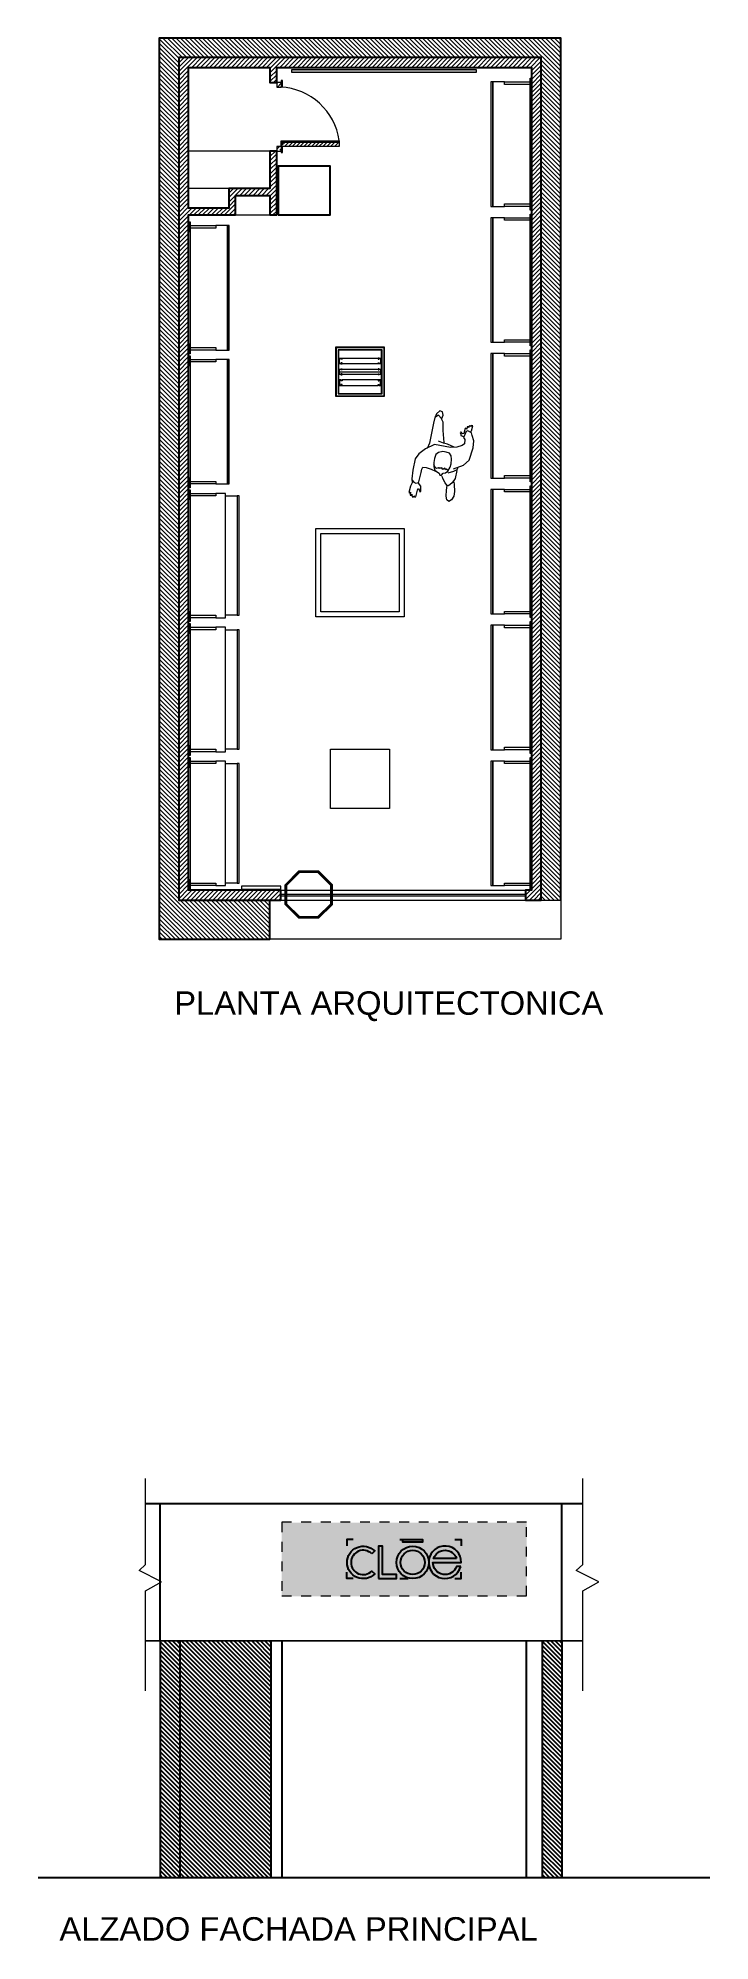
# Model space of a CAD drawing. Header units: metres. Extents: x 2682.6 to 2689.5, y 1503.5 to 1522.9.
import ezdxf
from ezdxf.enums import TextEntityAlignment as Align

# ---------------------------------------------------------------- set-up
doc = ezdxf.new("R2010")
doc.units = ezdxf.units.M
for name, pattern in [('31 - CLOE - Paseo Qro - Planta Arquitectónica$0$HIDDEN', [0.375, 0.25, -0.125]), ('CLOE Aeropuerto CDMX REFERENCIA$0$HIDDEN2', [0.1875, 0.125, -0.0625]), ('HIDDEN2', [4.7625, 3.175, -1.5875]), ('MID PA rev D fase final r2$0$160523 Planta Base 1er y 2do Nivel Edificio de Dormitorios$0$HIDDEN', [9.525, 6.35, -3.175])]:
    doc.linetypes.add(name, pattern=pattern)
doc.layers.get('Defpoints').update_dxf_attribs({"lineweight": 0})
for name, color, linetype in [('A-WALL', 6, 'Continuous'), ('CLOE SATELITE REFERENCIA$0$TEXTO-100', 2, 'Continuous'), ('Hatch Muro', 253, 'Continuous'), ('Muros Block', 30, 'Continuous'), ('Muros Tablaroca', 5, 'Continuous')]:
    doc.layers.add(name, color=color, linetype=linetype)
for name, color, linetype, lineweight in [('CLOE Aeropuerto CDMX REFERENCIA$0$MOBILIARIO', 35, 'Continuous', 9), ('CLOE SATELITE REFERENCIA$0$MOBILIARIO', 35, 'Continuous', 9), ('MOBILIARIO', 35, 'Continuous', 9), ('utileria', 253, 'Continuous', 0)]:
    doc.layers.add(name, color=color, linetype=linetype, lineweight=lineweight)
doc.styles.add('CLOE SATELITE REFERENCIA$0$SWIS', font='swissel.ttf')
pattern_1 = [(135, (460.386668, -51.794628), (-0.0224506403, -0.0224506403), [])]

# ---------------------------------------------------------------- blocks, each defined once
blk = doc.blocks.new('CLOE Aeropuerto CDMX REFERENCIA$0$jddf')
at = {"layer": 'CLOE Aeropuerto CDMX REFERENCIA$0$MOBILIARIO', "linetype": 'Continuous'}
for p, q in [((-3.205, 33.85, 0), (-3.246, 33.892, 0)), ((-2.331, 33.881), (-2.342, 33.892)), ((-3.239, 33.831, 0), (-3.26, 33.852, 0)), ((-3.206, 33.786, 0), (-3.146, 33.726, 0)), ((-3.206, 33.733, 0), (-3.146, 33.673, 0)), ((-3.206, 33.68, 0), (-3.146, 33.62, 0)), ((-3.199, 33.832, 0), (-3.146, 33.779, 0)), ((-3.146, 33.832, 0), (-3.146, 33.832, 0)), ((-2.335, 33.832), (-2.387, 33.884)), ((-3.206, 33.627, 0), (-3.146, 33.567, 0)), ((-3.206, 33.574, 0), (-3.146, 33.514, 0)), ((-3.206, 33.521, 0), (-3.146, 33.461, 0)), ((-3.206, 33.468, 0), (-3.146, 33.408, 0)), ((-3.206, 33.415, 0), (-3.146, 33.355, 0)), ((-3.206, 33.362, 0), (-3.146, 33.302, 0)), ((-3.206, 33.31, 0), (-3.146, 33.25, 0)), ((-3.206, 33.257, 0), (-3.146, 33.197, 0)), ((-3.206, 33.204, 0), (-3.146, 33.144, 0)), ((-3.206, 33.151, 0), (-3.146, 33.091, 0)), ((-3.206, 33.098, 0), (-3.146, 33.038, 0)), ((-3.206, 33.045, 0), (-3.193, 33.032, 0))]:
    blk.add_line(p, q, dxfattribs=at)
at = {"layer": 'CLOE Aeropuerto CDMX REFERENCIA$0$MOBILIARIO'}
for p, q in [((-2.323, 33.832), (-2.323, 33.892)), ((-3.288, 33.832), (-3.288, 33.813)), ((-3.127, 33.832), (-3.288, 33.832)), ((-3.288, 33.813), (-3.206, 33.813)), ((-3.206, 33.032, 0), (-3.206, 33.832, 0)), ((-3.206, 33.832, 0), (-3.127, 33.832, 0)), ((-3.18, 33.813), (-3.146, 33.813)), ((-3.146, 33.832, 0), (-3.146, 33.032, 0)), ((-3.127, 33.832, 0), (-3.127, 33.032, 0)), ((-2.389, 33.813), (-2.295, 33.813)), ((-2.295, 33.832), (-2.388, 33.832)), ((-2.295, 33.813), (-2.295, 33.832)), ((-3.127, 33.032, 0), (-3.206, 33.032, 0))]:
    blk.add_line(p, q, dxfattribs=at)
for points in [[(-3.206, 33.832), (-3.206, 33.892), (-3.27, 33.892), (-3.27, 33.832)], [(-2.323, 33.832), (-2.323, 33.892), (-2.387, 33.892), (-2.387, 33.832)]]:
    blk.add_lwpolyline(points, dxfattribs=at)
blk.add_arc((-3.243, 33.881, 0), 0.857, 277.8107, 357.2349, dxfattribs=at)
blk = doc.blocks.new('CLOE SATELITE REFERENCIA$0$personasp2')
for points in [[(-0.009, 0.186), (-0.036, 0.3), (-0.051, 0.379), (-0.074, 0.412), (-0.106, 0.436), (-0.138, 0.408), (-0.142, 0.353), (-0.145, 0.221), (-0.149, 0.156), (-0.161, 0.103)], [(-0.07, 0.41), (-0.062, 0.446), (-0.072, 0.474), (-0.1, 0.482), (-0.128, 0.448), (-0.134, 0.412)], [(0.223, 0.325), (0.233, 0.34), (0.237, 0.387), (0.223, 0.391), (0.218, 0.378), (0.21, 0.385), (0.203, 0.379), (0.201, 0.368), (0.195, 0.374), (0.185, 0.372), (0.185, 0.347), (0.176, 0.357), (0.168, 0.351), (0.163, 0.302), (0.15, 0.296), (0.144, 0.308), (0.131, 0.311), (0.129, 0.302), (0.136, 0.292), (0.138, 0.277), (0.167, 0.274)], [(0.119, -0.05), (0.21, 0.001), (0.257, 0.056), (0.276, 0.181), (0.272, 0.247), (0.246, 0.296), (0.237, 0.321), (0.199, 0.332), (0.184, 0.326), (0.168, 0.264), (0.182, 0.245), (0.187, 0.205), (0.167, 0.185), (0.119, 0.162), (0.057, 0.149), (-0.098, 0.152), (-0.178, 0.096), (-0.234, 0.037), (-0.261, -0.014), (-0.266, -0.126), (-0.261, -0.211), (-0.253, -0.247), (-0.263, -0.281), (-0.27, -0.344), (-0.261, -0.347), (-0.253, -0.34), (-0.251, -0.368), (-0.238, -0.366), (-0.238, -0.357), (-0.231, -0.383), (-0.221, -0.383), (-0.215, -0.368), (-0.208, -0.379), (-0.195, -0.376), (-0.189, -0.298), (-0.183, -0.296), (-0.172, -0.309), (-0.164, -0.326), (-0.157, -0.315), (-0.161, -0.296), (-0.164, -0.268), (-0.191, -0.243), (-0.189, -0.202), (-0.183, -0.137), (-0.181, -0.103), (-0.174, -0.082), (-0.142, -0.079), (-0.093, -0.09), (-0.049, -0.101)], [(0.093, 0.156), (0.025, 0.175), (-0.015, 0.179), (-0.066, 0.19)], [(0.072, -0.075), (0.055, -0.062), (0.049, -0.071), (0.038, -0.058), (0.021, -0.073), (0.006, -0.058), (-0.004, -0.069), (-0.011, -0.06), (-0.017, -0.069), (-0.028, -0.065), (-0.041, -0.075), (-0.057, -0.063), (-0.072, -0.044)], [(0.155, -0.063), (0.151, -0.141), (0.129, -0.186), (0.1, -0.221), (0.083, -0.215), (0.063, -0.198), (0.038, -0.164), (0.023, -0.143)], [(0.074, -0.096), (0.127, -0.071), (0.157, -0.052), (0.161, -0.039), (0.15, -0.042)], [(0.144, -0.173), (0.15, -0.2), (0.163, -0.264), (0.165, -0.311), (0.15, -0.349), (0.125, -0.37), (0.106, -0.357), (0.093, -0.323), (0.085, -0.266), (0.085, -0.219)], [(-0.257, -0.224), (-0.238, -0.239), (-0.217, -0.245), (-0.193, -0.236)]]:
    blk.add_lwpolyline(points)
blk.add_lwpolyline([(0.012, -0.133), (0.027, -0.109), (0.049, -0.103), (0.071, -0.082), (0.085, -0.039), (0.091, -0.007), (0.085, 0.037), (0.078, 0.069), (0.057, 0.092), (0.023, 0.097), (-0.009, 0.097), (-0.047, 0.082), (-0.07, 0.058), (-0.077, 0.018), (-0.077, -0.02), (-0.072, -0.06), (-0.057, -0.094), (-0.028, -0.109), (-0.01, -0.113), (0, -0.132)], close=True)
blk = doc.blocks.new('ESPACIO')
at = {"color": 1}
for points in [[(-0.601, 0.232), (-0.675, 0.232), (-0.675, 0.154)], [(-0.05, 0.232), (0.05, 0.232)], [(0.601, 0.232), (0.675, 0.232), (0.675, 0.154)], [(-0.601, -0.232), (-0.675, -0.232), (-0.675, -0.154)], [(0.601, -0.232), (0.675, -0.232), (0.675, -0.154)], [(-0.05, -0.232), (0.05, -0.232)]]:
    blk.add_lwpolyline(points, dxfattribs=at)
blk = doc.blocks.new('A$C130E62D1')
at = {"layer": 'Hatch Muro', "true_color": 0xffffff}
h = blk.add_hatch(color=7, dxfattribs=at)
h.dxf.hatch_style = 1
h.paths.add_polyline_path([(0.268, 0.268), (0.299, 0.299, 2.414214), (0.299, 0.051), (0.268, 0.082, -2.414214)])
h.paths.add_polyline_path([(0.385, 0.35), (0.341, 0.35), (0.341, 0), (0.535, 0), (0.535, 0.044), (0.385, 0.044)])
h.paths.add_polyline_path([(0.815, 0.393), (0.815, 0.424), (0.605, 0.424), (0.605, 0.393)])
h.paths.add_polyline_path([(0.535, 0.175, 1), (0.885, 0.175, 1)])
h.paths.add_polyline_path([(0.841, 0.175, -1), (0.579, 0.175, -1)], flags=16)
h.paths.add_polyline_path([(1.229, 0.131), (1.184, 0.131, -0.843039), (0.929, 0.175), (1.235, 0.175, 15.809221)])
h.paths.add_polyline_path([(1.184, 0.219), (0.936, 0.219, -0.707107)], flags=16)
blk.add_lwpolyline([(0.605, 0.424), (0.815, 0.424), (0.815, 0.393), (0.605, 0.393)], close=True)
at = {"flags": 128}
for points in [[(0.268, 0.268, 2.414214), (0.268, 0.082), (0.299, 0.051, -2.414214), (0.299, 0.299)], [(1.229, 0.131), (1.184, 0.131, -0.843039), (0.929, 0.175), (1.235, 0.175, 15.809221)], [(1.184, 0.219), (0.936, 0.219, -0.707107)]]:
    blk.add_lwpolyline(points, format="xyb", close=True, dxfattribs=at)
blk.add_lwpolyline([(0.341, 0), (0.535, 0), (0.535, 0.044), (0.385, 0.044), (0.385, 0.35), (0.341, 0.35)], close=True, dxfattribs=at)
for radius in [0.175, 0.131]:
    blk.add_circle((0.71, 0.175), radius)
at = {"color": 1, "xscale": 0.9147599999999999, "yscale": 0.9147599999999999, "zscale": 0.9147599999999999}
blk.add_blockref('ESPACIO', (0.617, 0.212), dxfattribs=at)

msp = doc.modelspace()

# ---------------------------------------------------------------- hatches: boundary and pattern name
at = {"layer": 'A-WALL', "linetype": '31 - CLOE - Paseo Qro - Planta Arquitectónica$0$HIDDEN', "true_color": 0x000000, "transparency": 33554495}
h = msp.add_hatch(color=18, dxfattribs=at)
h.dxf.hatch_style = 1
h.paths.add_polyline_path([(2687.582, 1507.775), (2685.082, 1507.775), (2685.082, 1507.025), (2687.582, 1507.025)])
at = {"layer": 'A-WALL', "linetype": 'CLOE Aeropuerto CDMX REFERENCIA$0$HIDDEN2', "true_color": 0xf8991e}
h = msp.add_hatch(dxfattribs=at)
h.set_pattern_fill('ANSI31', color=30, scale=0.01, angle=90)
h.set_pattern_definition(pattern_1)
h.paths.add_polyline_path([(2684.972, 1506.573), (2683.842, 1506.573), (2683.842, 1504.153), (2684.972, 1504.153)])
h = msp.add_hatch(dxfattribs=at)
h.set_pattern_fill('ANSI31', color=30, scale=0.01, angle=90)
h.set_pattern_definition(pattern_1)
h.paths.add_polyline_path([(2687.742, 1504.153), (2687.942, 1504.153), (2687.942, 1506.573), (2687.742, 1506.573)])
at = {"layer": 'CLOE SATELITE REFERENCIA$0$MOBILIARIO', "lineweight": 5, "true_color": 0xf8991e}
h = msp.add_hatch(dxfattribs=at)
h.set_pattern_fill('ANSI31', color=30, scale=0.01, angle=90)
h.set_pattern_definition([(135, (450.05904, -17.48402), (-0.0224506403, -0.0224506403), [])])
h.paths.add_polyline_path([(2683.832, 1513.73), (2684.962, 1513.73), (2684.962, 1514.13), (2684.032, 1514.13), (2684.032, 1522.727), (2687.732, 1522.727), (2687.732, 1514.13), (2687.932, 1514.13), (2687.932, 1522.927), (2683.832, 1522.927)])
at = {"layer": 'CLOE SATELITE REFERENCIA$0$MOBILIARIO', "lineweight": 5}
h = msp.add_hatch(dxfattribs=at)
h.set_pattern_fill('ANSI31', color=5, scale=0.01)
h.set_pattern_definition([(45, (450.05904, -17.48402), (-0.0224506403, 0.0224506403), [])])
h.paths.add_polyline_path([(2684.032, 1514.13), (2685.072, 1514.13), (2685.072, 1514.23), (2684.132, 1514.23), (2684.132, 1521.121), (2684.612, 1521.121), (2684.612, 1521.321), (2684.962, 1521.321), (2684.962, 1521.121), (2685.032, 1521.121), (2685.032, 1521.391), (2685.032, 1521.774), (2684.962, 1521.774), (2684.962, 1521.391), (2684.542, 1521.391), (2684.542, 1521.191), (2684.132, 1521.191), (2684.132, 1522.627), (2684.962, 1522.627), (2684.962, 1522.474), (2685.032, 1522.474), (2685.032, 1522.627), (2687.632, 1522.627), (2687.632, 1514.23), (2687.572, 1514.23), (2687.572, 1514.13), (2687.732, 1514.13), (2687.732, 1522.727), (2684.032, 1522.727)])
h = msp.add_hatch(color=256, dxfattribs=at)
h.dxf.hatch_style = 1
h.paths.add_polyline_path([(2687.066, 1522.605), (2685.184, 1522.605), (2685.184, 1522.575), (2687.066, 1522.575)])

# ---------------------------------------------------------------- linework, layer by layer
at = {"layer": 'A-WALL'}
for p, q in [((2683.693, 1507.973), (2688.155, 1507.973)), ((2683.693, 1506.57), (2688.155, 1506.573)), ((2683.842, 1506.573), (2683.842, 1504.153)), ((2684.972, 1506.573), (2684.972, 1504.153)), ((2685.082, 1506.573), (2685.082, 1504.153)), ((2687.582, 1504.153), (2687.582, 1506.573)), ((2687.742, 1506.573), (2687.742, 1504.153)), ((2687.942, 1506.573), (2687.942, 1504.153)), ((2689.454, 1504.153), (2682.594, 1504.153))]:
    msp.add_line(p, q, dxfattribs=at)
at = {"layer": 'A-WALL', "color": 251, "linetype": 'HIDDEN2', "true_color": 0x636466}
for p, q in [((2683.842, 1506.57), (2683.842, 1507.973)), ((2687.942, 1506.573), (2687.942, 1507.973))]:
    msp.add_line(p, q, dxfattribs=at)
at = {"layer": 'A-WALL', "color": 9, "linetype": 'HIDDEN2', "true_color": 0xc7c8ca}
msp.add_line((2684.042, 1506.573), (2684.042, 1504.153), dxfattribs=at)
at = {"layer": 'A-WALL', "color": 6, "linetype": 'MID PA rev D fase final r2$0$160523 Planta Base 1er y 2do Nivel Edificio de Dormitorios$0$HIDDEN', "lineweight": 0, "ltscale": 0.01}
msp.add_lwpolyline([(2687.582, 1507.78), (2685.082, 1507.78), (2685.082, 1507.03), (2687.582, 1507.03)], close=True, dxfattribs=at)
at = {"layer": 'CLOE Aeropuerto CDMX REFERENCIA$0$MOBILIARIO', "lineweight": 13}
for p, q in [((2685.116, 1514.286), (2685.257, 1514.427)), ((2685.262, 1514.417), (2685.126, 1514.282)), ((2685.264, 1514.411), (2685.132, 1514.279)), ((2685.257, 1514.427), (2685.457, 1514.427)), ((2685.453, 1514.417), (2685.262, 1514.417)), ((2685.451, 1514.411), (2685.264, 1514.411)), ((2685.451, 1514.411), (2685.455, 1514.416)), ((2685.583, 1514.279), (2685.451, 1514.411)), ((2685.455, 1514.416), (2685.453, 1514.417)), ((2685.587, 1514.284), (2685.455, 1514.416)), ((2685.599, 1514.286), (2685.457, 1514.427)), ((2685.116, 1514.086), (2685.116, 1514.286)), ((2685.126, 1514.282), (2685.126, 1514.09)), ((2685.132, 1514.279), (2685.132, 1514.093)), ((2685.583, 1514.279), (2685.587, 1514.284)), ((2685.583, 1514.093), (2685.583, 1514.279)), ((2685.583, 1514.279), (2685.589, 1514.279)), ((2685.589, 1514.282), (2685.587, 1514.284)), ((2685.589, 1514.279), (2685.589, 1514.282)), ((2685.589, 1514.093), (2685.589, 1514.279)), ((2685.599, 1514.086), (2685.599, 1514.286)), ((2685.257, 1513.945), (2685.116, 1514.086)), ((2685.126, 1514.09), (2685.262, 1513.955)), ((2685.132, 1514.093), (2685.264, 1513.961)), ((2685.457, 1513.945), (2685.257, 1513.945)), ((2685.262, 1513.955), (2685.453, 1513.955)), ((2685.264, 1513.961), (2685.451, 1513.961)), ((2685.583, 1514.093), (2685.451, 1513.961)), ((2685.451, 1513.961), (2685.455, 1513.956)), ((2685.453, 1513.955), (2685.455, 1513.956)), ((2685.587, 1514.088), (2685.455, 1513.956)), ((2685.599, 1514.086), (2685.457, 1513.945)), ((2685.583, 1514.093), (2685.589, 1514.093)), ((2685.583, 1514.093), (2685.587, 1514.088)), ((2685.587, 1514.088), (2685.589, 1514.09)), ((2685.589, 1514.09), (2685.589, 1514.093))]:
    msp.add_line(p, q, dxfattribs=at)
at = {"layer": 'CLOE SATELITE REFERENCIA$0$MOBILIARIO', "lineweight": 5}
msp.add_line((2685.677, 1519.521), (2686.087, 1519.521), dxfattribs=at)
for points in [[(2687.236, 1521.209), (2687.236, 1522.479), (2687.217, 1522.479), (2687.217, 1521.209)], [(2687.617, 1522.479), (2687.617, 1522.453), (2687.356, 1522.453), (2687.356, 1522.479)], [(2687.617, 1521.234), (2687.617, 1521.209), (2687.356, 1521.209), (2687.356, 1521.234)], [(2684.147, 1520.987), (2684.147, 1521.013), (2684.408, 1521.013), (2684.408, 1520.987)], [(2684.528, 1521.013), (2684.528, 1519.743), (2684.547, 1519.743), (2684.547, 1521.013)], [(2687.236, 1519.823), (2687.236, 1521.093), (2687.217, 1521.093), (2687.217, 1519.823)], [(2687.617, 1521.093), (2687.617, 1521.067), (2687.356, 1521.067), (2687.356, 1521.093)], [(2684.147, 1519.743), (2684.147, 1519.768), (2684.408, 1519.768), (2684.408, 1519.743)], [(2685.637, 1519.766), (2685.637, 1519.276), (2686.127, 1519.276), (2686.127, 1519.766)], [(2685.657, 1519.746), (2685.657, 1519.296), (2686.107, 1519.296), (2686.107, 1519.746)], [(2685.662, 1519.741), (2685.662, 1519.301), (2686.102, 1519.301), (2686.102, 1519.741)], [(2687.617, 1519.848), (2687.617, 1519.823), (2687.356, 1519.823), (2687.356, 1519.848)], [(2684.147, 1519.621), (2684.147, 1519.646), (2684.408, 1519.646), (2684.408, 1519.621)], [(2684.528, 1519.646), (2684.528, 1518.376), (2684.547, 1518.376), (2684.547, 1519.646)], [(2685.698, 1519.651), (2685.687, 1519.651), (2685.687, 1519.661), (2685.698, 1519.661)], [(2685.698, 1519.611), (2685.687, 1519.611), (2685.687, 1519.601), (2685.698, 1519.601)], [(2685.698, 1519.541), (2685.687, 1519.541), (2685.687, 1519.55), (2685.698, 1519.55)], [(2686.067, 1519.651), (2686.077, 1519.651), (2686.077, 1519.661), (2686.067, 1519.661)], [(2686.067, 1519.611), (2686.077, 1519.611), (2686.077, 1519.601), (2686.067, 1519.601)], [(2686.067, 1519.541), (2686.077, 1519.541), (2686.077, 1519.55), (2686.067, 1519.55)], [(2687.236, 1518.436), (2687.236, 1519.706), (2687.217, 1519.706), (2687.217, 1518.436)], [(2687.617, 1519.706), (2687.617, 1519.681), (2687.356, 1519.681), (2687.356, 1519.706)], [(2685.698, 1519.501), (2685.687, 1519.501), (2685.687, 1519.491), (2685.698, 1519.491)], [(2685.698, 1519.43), (2685.687, 1519.43), (2685.687, 1519.44), (2685.698, 1519.44)], [(2685.698, 1519.39), (2685.687, 1519.39), (2685.687, 1519.381), (2685.698, 1519.381)], [(2686.067, 1519.501), (2686.077, 1519.501), (2686.077, 1519.491), (2686.067, 1519.491)], [(2686.067, 1519.43), (2686.077, 1519.43), (2686.077, 1519.44), (2686.067, 1519.44)], [(2686.067, 1519.39), (2686.077, 1519.39), (2686.077, 1519.381), (2686.067, 1519.381)], [(2684.147, 1518.376), (2684.147, 1518.402), (2684.408, 1518.402), (2684.408, 1518.376)], [(2687.617, 1518.462), (2687.617, 1518.436), (2687.356, 1518.436), (2687.356, 1518.462)], [(2684.147, 1518.255), (2684.147, 1518.28), (2684.408, 1518.28), (2684.408, 1518.255)], [(2684.507, 1517.036), (2684.507, 1518.255), (2684.628, 1518.255), (2684.628, 1517.036)], [(2684.628, 1518.255), (2684.628, 1517.036), (2684.647, 1517.036), (2684.647, 1518.255)], [(2687.236, 1517.05), (2687.236, 1518.32), (2687.217, 1518.32), (2687.217, 1517.05)], [(2687.617, 1518.32), (2687.617, 1518.295), (2687.356, 1518.295), (2687.356, 1518.32)], [(2685.482, 1517.871), (2686.282, 1517.871), (2686.282, 1517.071), (2685.482, 1517.071)], [(2684.147, 1517.01), (2684.147, 1517.036), (2684.408, 1517.036), (2684.408, 1517.01)], [(2687.617, 1517.076), (2687.617, 1517.05), (2687.356, 1517.05), (2687.356, 1517.076)], [(2684.147, 1516.889), (2684.147, 1516.914), (2684.408, 1516.914), (2684.408, 1516.889)], [(2684.507, 1515.669), (2684.507, 1516.889), (2684.628, 1516.889), (2684.628, 1515.669)], [(2684.628, 1516.889), (2684.628, 1515.669), (2684.647, 1515.669), (2684.647, 1516.889)], [(2687.236, 1515.664), (2687.236, 1516.934), (2687.217, 1516.934), (2687.217, 1515.664)], [(2687.617, 1516.934), (2687.617, 1516.909), (2687.356, 1516.909), (2687.356, 1516.934)], [(2684.147, 1515.644), (2684.147, 1515.669), (2684.408, 1515.669), (2684.408, 1515.644)], [(2687.617, 1515.689), (2687.617, 1515.664), (2687.356, 1515.664), (2687.356, 1515.689)], [(2684.147, 1515.522), (2684.147, 1515.548), (2684.408, 1515.548), (2684.408, 1515.522)], [(2684.507, 1514.303), (2684.507, 1515.522), (2684.628, 1515.522), (2684.628, 1514.303)], [(2684.628, 1515.522), (2684.628, 1514.303), (2684.647, 1514.303), (2684.647, 1515.522)], [(2687.236, 1514.278), (2687.236, 1515.548), (2687.217, 1515.548), (2687.217, 1514.278)], [(2687.617, 1515.548), (2687.617, 1515.522), (2687.356, 1515.522), (2687.356, 1515.548)], [(2684.147, 1514.278), (2684.147, 1514.303), (2684.408, 1514.303), (2684.408, 1514.278)], [(2687.617, 1514.303), (2687.617, 1514.278), (2687.356, 1514.278), (2687.356, 1514.303)]]:
    msp.add_lwpolyline(points, close=True, dxfattribs=at)
for points in [[(2687.356, 1522.453), (2687.356, 1522.479), (2687.236, 1522.479), (2687.236, 1521.209), (2687.356, 1521.209), (2687.356, 1521.234), (2687.617, 1521.234), (2687.617, 1522.453), (2687.356, 1522.453)], [(2687.622, 1522.517), (2687.622, 1522.415), (2687.617, 1522.415), (2687.617, 1522.517), (2687.622, 1522.517)], [(2687.617, 1521.209), (2687.356, 1521.209), (2687.356, 1521.234)], [(2687.622, 1521.272), (2687.622, 1521.171), (2687.617, 1521.171), (2687.617, 1521.272), (2687.622, 1521.272)], [(2687.622, 1521.131), (2687.622, 1521.029), (2687.617, 1521.029), (2687.617, 1521.131), (2687.622, 1521.131)], [(2684.142, 1520.949), (2684.142, 1521.051), (2684.147, 1521.051), (2684.147, 1520.949), (2684.142, 1520.949)], [(2684.147, 1521.013), (2684.408, 1521.013), (2684.408, 1520.987)], [(2684.408, 1519.768), (2684.408, 1519.743), (2684.528, 1519.743), (2684.528, 1521.013), (2684.408, 1521.013), (2684.408, 1520.987), (2684.147, 1520.987), (2684.147, 1519.768), (2684.408, 1519.768)], [(2687.356, 1521.067), (2687.356, 1521.093), (2687.236, 1521.093), (2687.236, 1519.823), (2687.356, 1519.823), (2687.356, 1519.848), (2687.617, 1519.848), (2687.617, 1521.067), (2687.356, 1521.067)], [(2684.142, 1519.705), (2684.142, 1519.806), (2684.147, 1519.806), (2684.147, 1519.705), (2684.142, 1519.705)], [(2685.632, 1519.771), (2685.632, 1519.271), (2686.132, 1519.271), (2686.132, 1519.771), (2685.632, 1519.771)], [(2687.617, 1519.823), (2687.356, 1519.823), (2687.356, 1519.848)], [(2687.622, 1519.886), (2687.622, 1519.785), (2687.617, 1519.785), (2687.617, 1519.886), (2687.622, 1519.886)], [(2687.622, 1519.745), (2687.622, 1519.643), (2687.617, 1519.643), (2687.617, 1519.745), (2687.622, 1519.745)], [(2684.142, 1519.583), (2684.142, 1519.685), (2684.147, 1519.685), (2684.147, 1519.583), (2684.142, 1519.583)], [(2684.147, 1519.646), (2684.408, 1519.646), (2684.408, 1519.621)], [(2684.408, 1518.402), (2684.408, 1518.376), (2684.528, 1518.376), (2684.528, 1519.646), (2684.408, 1519.646), (2684.408, 1519.621), (2684.147, 1519.621), (2684.147, 1518.402), (2684.408, 1518.402)], [(2685.687, 1519.602), (2685.672, 1519.602), (2685.672, 1519.66), (2685.687, 1519.66)], [(2685.687, 1519.492), (2685.672, 1519.492), (2685.672, 1519.549), (2685.687, 1519.549)], [(2685.698, 1519.66), (2686.067, 1519.66)], [(2686.067, 1519.602), (2685.698, 1519.602)], [(2685.698, 1519.549), (2686.067, 1519.549)], [(2686.077, 1519.66), (2686.092, 1519.66), (2686.092, 1519.602), (2686.077, 1519.602)], [(2686.077, 1519.549), (2686.092, 1519.549), (2686.092, 1519.492), (2686.077, 1519.492)], [(2687.356, 1519.681), (2687.356, 1519.706), (2687.236, 1519.706), (2687.236, 1518.436), (2687.356, 1518.436), (2687.356, 1518.462), (2687.617, 1518.462), (2687.617, 1519.681), (2687.356, 1519.681)], [(2685.687, 1519.439), (2685.672, 1519.439), (2685.672, 1519.382), (2685.687, 1519.382)], [(2686.067, 1519.492), (2685.698, 1519.492)], [(2686.067, 1519.439), (2685.698, 1519.439)], [(2685.698, 1519.382), (2686.067, 1519.382)], [(2686.077, 1519.382), (2686.092, 1519.382), (2686.092, 1519.439), (2686.077, 1519.439)], [(2684.142, 1518.338), (2684.142, 1518.44), (2684.147, 1518.44), (2684.147, 1518.338), (2684.142, 1518.338)], [(2687.617, 1518.436), (2687.356, 1518.436), (2687.356, 1518.462)], [(2687.622, 1518.5), (2687.622, 1518.398), (2687.617, 1518.398), (2687.617, 1518.5), (2687.622, 1518.5)], [(2684.142, 1518.217), (2684.142, 1518.318), (2684.147, 1518.318), (2684.147, 1518.217), (2684.142, 1518.217)], [(2684.147, 1518.28), (2684.408, 1518.28), (2684.408, 1518.255)], [(2684.408, 1517.036), (2684.408, 1517.01), (2684.507, 1517.01), (2684.507, 1518.28), (2684.408, 1518.28), (2684.408, 1518.255), (2684.147, 1518.255), (2684.147, 1517.036), (2684.408, 1517.036)], [(2687.356, 1518.295), (2687.356, 1518.32), (2687.236, 1518.32), (2687.236, 1517.05), (2687.356, 1517.05), (2687.356, 1517.076), (2687.617, 1517.076), (2687.617, 1518.295), (2687.356, 1518.295)], [(2687.622, 1518.358), (2687.622, 1518.257), (2687.617, 1518.257), (2687.617, 1518.358), (2687.622, 1518.358)], [(2685.432, 1517.921), (2686.332, 1517.921), (2686.332, 1517.021), (2685.432, 1517.021), (2685.432, 1517.921)], [(2684.142, 1516.972), (2684.142, 1517.074), (2684.147, 1517.074), (2684.147, 1516.972), (2684.142, 1516.972)], [(2687.617, 1517.05), (2687.356, 1517.05), (2687.356, 1517.076)], [(2687.622, 1517.114), (2687.622, 1517.012), (2687.617, 1517.012), (2687.617, 1517.114), (2687.622, 1517.114)], [(2684.142, 1516.851), (2684.142, 1516.952), (2684.147, 1516.952), (2684.147, 1516.851), (2684.142, 1516.851)], [(2684.147, 1516.914), (2684.408, 1516.914), (2684.408, 1516.889)], [(2684.408, 1515.669), (2684.408, 1515.644), (2684.507, 1515.644), (2684.507, 1516.914), (2684.408, 1516.914), (2684.408, 1516.889), (2684.147, 1516.889), (2684.147, 1515.669), (2684.408, 1515.669)], [(2687.356, 1516.909), (2687.356, 1516.934), (2687.236, 1516.934), (2687.236, 1515.664), (2687.356, 1515.664), (2687.356, 1515.689), (2687.617, 1515.689), (2687.617, 1516.909), (2687.356, 1516.909)], [(2687.622, 1516.972), (2687.622, 1516.871), (2687.617, 1516.871), (2687.617, 1516.972), (2687.622, 1516.972)], [(2684.142, 1515.606), (2684.142, 1515.708), (2684.147, 1515.708), (2684.147, 1515.606), (2684.142, 1515.606)], [(2687.617, 1515.664), (2687.356, 1515.664), (2687.356, 1515.689)], [(2687.622, 1515.728), (2687.622, 1515.626), (2687.617, 1515.626), (2687.617, 1515.728), (2687.622, 1515.728)], [(2684.142, 1515.484), (2684.142, 1515.586), (2684.147, 1515.586), (2684.147, 1515.484), (2684.142, 1515.484)], [(2684.147, 1515.548), (2684.408, 1515.548), (2684.408, 1515.522)], [(2684.408, 1514.303), (2684.408, 1514.278), (2684.507, 1514.278), (2684.507, 1515.548), (2684.408, 1515.548), (2684.408, 1515.522), (2684.147, 1515.522), (2684.147, 1514.303), (2684.408, 1514.303)], [(2687.356, 1515.522), (2687.356, 1515.548), (2687.236, 1515.548), (2687.236, 1514.278), (2687.356, 1514.278), (2687.356, 1514.303), (2687.617, 1514.303), (2687.617, 1515.522), (2687.356, 1515.522)], [(2687.622, 1515.586), (2687.622, 1515.484), (2687.617, 1515.484), (2687.617, 1515.586), (2687.622, 1515.586)], [(2684.142, 1514.24), (2684.142, 1514.341), (2684.147, 1514.341), (2684.147, 1514.24), (2684.142, 1514.24)], [(2687.617, 1514.278), (2687.356, 1514.278), (2687.356, 1514.303)], [(2687.622, 1514.341), (2687.622, 1514.24), (2687.617, 1514.24), (2687.617, 1514.341), (2687.622, 1514.341)]]:
    msp.add_lwpolyline(points, dxfattribs=at)
at = {"layer": 'Defpoints'}
for p, q in [((2685.072, 1514.23), (2687.572, 1514.23)), ((2685.072, 1514.13), (2687.572, 1514.13))]:
    msp.add_line(p, q, dxfattribs=at)
msp.add_lwpolyline([(2687.572, 1514.17), (2685.072, 1514.17), (2685.072, 1514.19), (2687.572, 1514.19)], close=True, dxfattribs=at)
at = {"layer": 'MOBILIARIO'}
for p, q in [((2684.962, 1521.774), (2684.132, 1521.774)), ((2684.542, 1521.391), (2684.132, 1521.391)), ((2684.612, 1521.121), (2684.962, 1521.121))]:
    msp.add_line(p, q, dxfattribs=at)
msp.add_lwpolyline([(2685.184, 1522.605), (2687.066, 1522.605), (2687.066, 1522.575), (2685.184, 1522.575), (2685.184, 1522.605)], dxfattribs=at)
msp.add_lwpolyline([(2685.58, 1515.671), (2686.184, 1515.671), (2686.184, 1515.065), (2685.58, 1515.065)], close=True, dxfattribs=at)
at = {"layer": 'MOBILIARIO', "color": 2}
for points in [[(2683.693, 1506.06), (2683.693, 1507.079), (2683.856, 1507.174), (2683.626, 1507.287), (2683.693, 1507.348), (2683.693, 1508.228)], [(2688.155, 1506.06), (2688.155, 1507.079), (2688.318, 1507.174), (2688.088, 1507.287), (2688.155, 1507.348), (2688.155, 1508.228)]]:
    msp.add_lwpolyline(points, dxfattribs=at)
at = {"layer": 'Muros Block', "ltscale": 0.01}
msp.add_lwpolyline([(2687.932, 1514.13), (2687.932, 1522.927), (2683.832, 1522.927), (2683.832, 1513.73), (2684.962, 1513.73), (2684.962, 1514.13)], dxfattribs=at)
at = {"layer": 'Muros Tablaroca', "ltscale": 0.01}
msp.add_lwpolyline([(2687.632, 1514.23), (2687.572, 1514.23), (2687.572, 1514.13), (2687.732, 1514.13), (2687.732, 1522.727), (2684.032, 1522.727), (2684.032, 1514.13), (2685.072, 1514.13), (2685.072, 1514.23), (2684.132, 1514.23), (2684.132, 1521.121), (2684.612, 1521.121), (2684.612, 1521.321), (2684.962, 1521.321), (2684.962, 1521.121), (2685.032, 1521.121), (2685.032, 1521.391), (2685.032, 1521.774), (2684.962, 1521.774), (2684.962, 1521.391), (2684.542, 1521.391), (2684.542, 1521.191), (2684.132, 1521.191), (2684.132, 1522.627), (2684.962, 1522.627), (2684.962, 1522.474), (2685.032, 1522.474), (2685.032, 1522.627), (2687.632, 1522.627), (2687.632, 1514.23), (2687.572, 1514.23)], dxfattribs=at)
msp.add_lwpolyline([(2685.047, 1521.121), (2685.577, 1521.121), (2685.577, 1521.621), (2685.047, 1521.621)], close=True, dxfattribs=at)
at = {"layer": 'utileria'}
msp.add_line((2687.732, 1514.13), (2687.932, 1514.13), dxfattribs=at)
for points in [[(2684.672, 1514.242), (2685.072, 1514.242), (2685.072, 1514.272), (2684.672, 1514.272), (2684.672, 1514.272), (2684.672, 1514.242)], [(2687.932, 1514.13), (2687.932, 1513.73), (2684.962, 1513.73)]]:
    msp.add_lwpolyline(points, dxfattribs=at)

# ---------------------------------------------------------------- block references
at = {"xscale": 0.9441952654495355, "yscale": 0.9441952654495355, "zscale": 0.9441952654495355}
msp.add_blockref('A$C130E62D1', (2685.749, 1507.205), dxfattribs=at)
at = {"layer": 'CLOE Aeropuerto CDMX REFERENCIA$0$MOBILIARIO', "extrusion": (1.01079e-07, -7.39136e-08, 1), "xscale": 0.7391546763143432, "yscale": 0.7391546763143432, "zscale": 0.7391546763143432, "rotation": 90.00038648059123}
msp.add_blockref('CLOE Aeropuerto CDMX REFERENCIA$0$jddf', (2710.084, 1524.191, 0), dxfattribs=at)
at = {"layer": 'CLOE SATELITE REFERENCIA$0$MOBILIARIO', "xscale": 1.057070257535171, "yscale": 1.057070257535171, "zscale": 1.057070257535171, "rotation": 350.8038724617985}
msp.add_blockref('CLOE SATELITE REFERENCIA$0$personasp2', (2686.719, 1518.604), dxfattribs=at)

# ---------------------------------------------------------------- texts
at = {"layer": 'CLOE SATELITE REFERENCIA$0$TEXTO-100', "style": 'CLOE SATELITE REFERENCIA$0$SWIS'}
for s, p in [('PLANTA ARQUITECTONICA', (2686.175, 1512.959)), ('ALZADO FACHADA PRINCIPAL', (2685.254, 1503.511))]:
    msp.add_text(s, height=0.2392, dxfattribs=at).set_placement(p, align=Align.CENTER)

doc.saveas('drawing.dxf')
